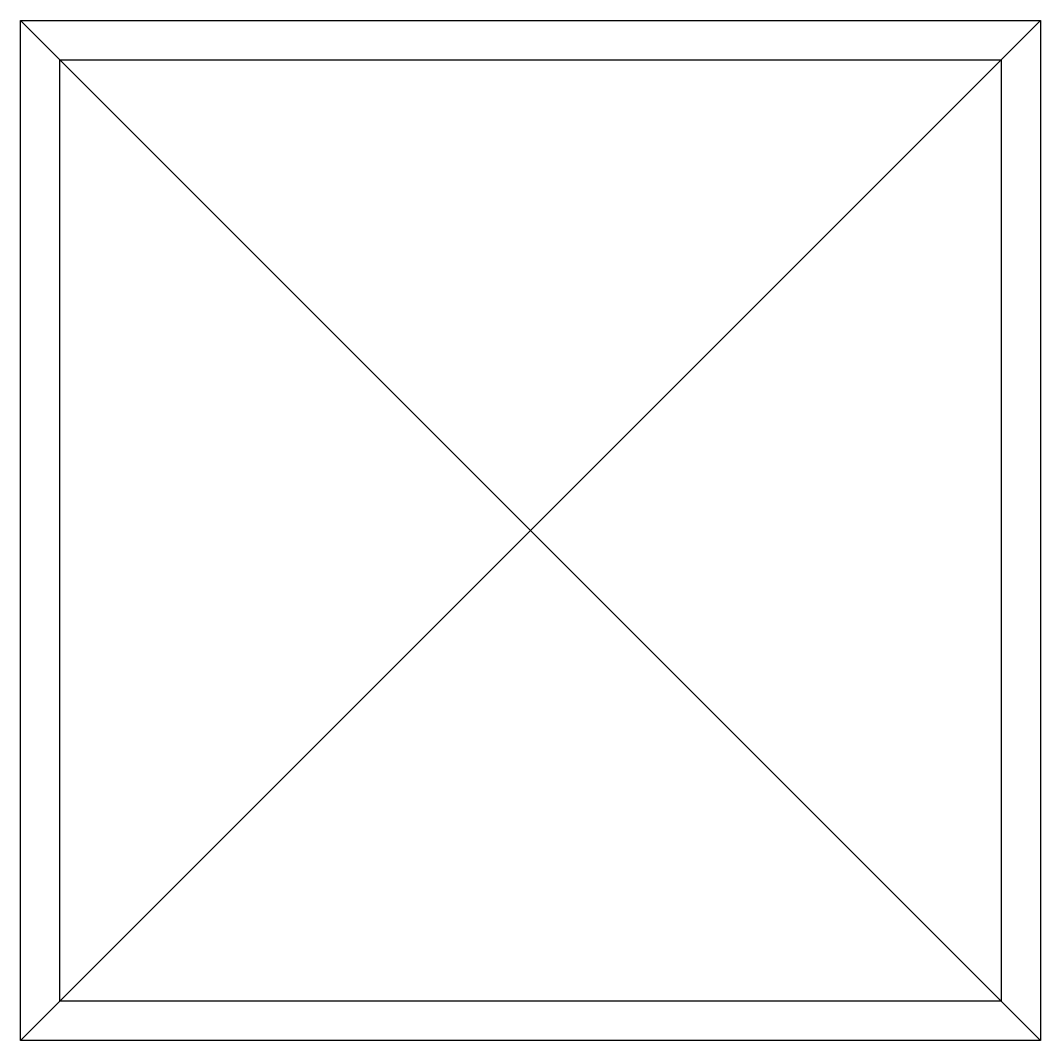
# Model space of a CAD drawing. Header units: millimetres. Extents: x -11 to 11, y -11 to 11.
import ezdxf

# ---------------------------------------------------------------- set-up
doc = ezdxf.new("R2010")
doc.units = ezdxf.units.MM
doc.layers.get('0').update_dxf_attribs({"linetype": 'CONTINUOUS'})

msp = doc.modelspace()

# ---------------------------------------------------------------- linework, layer by layer
for p, q in [((-11, 11), (11, 11)), ((-11, -11), (-11, 11)), ((-11, 11), (11, -11)), ((11, 11), (-11, -11)), ((11, 11), (11, -11)), ((11, -11), (-11, -11))]:
    msp.add_line(p, q)
msp.add_lwpolyline([(10.15, -10.15), (-10.15, -10.15), (-10.15, 10.15), (10.15, 10.15)], close=True)

doc.saveas('drawing.dxf')
